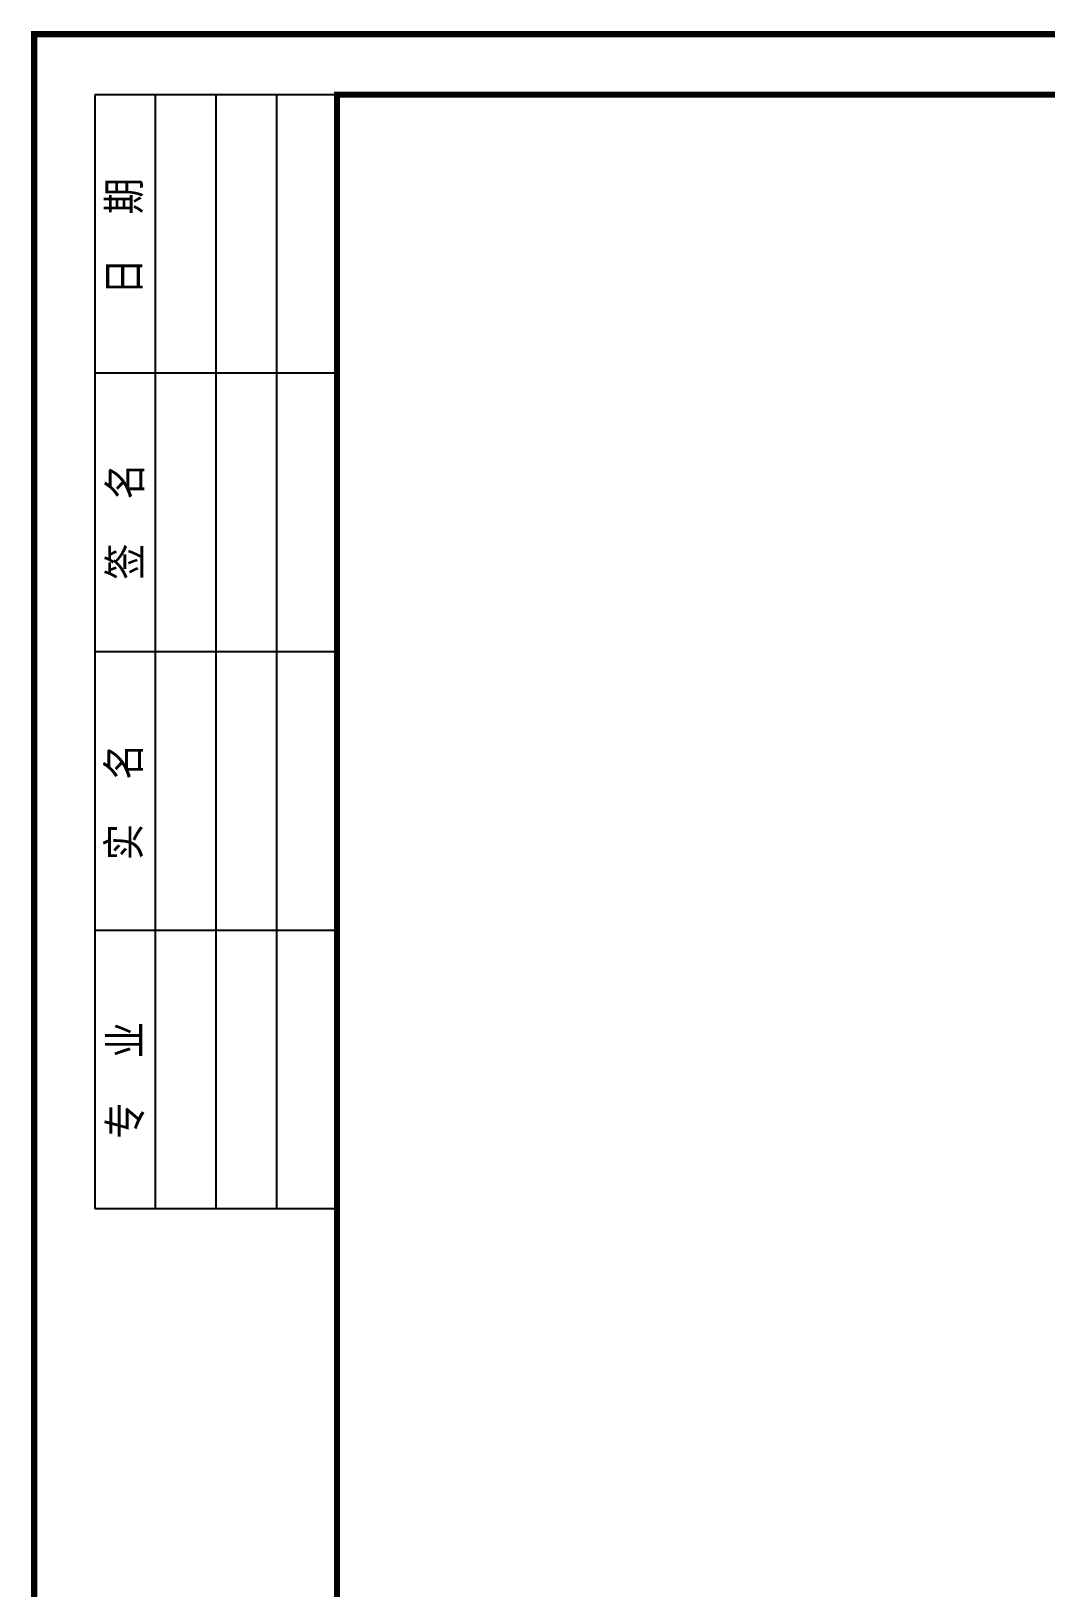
# Model space of a CAD drawing. Extents: x 31132 to 885236, y 345273 to 1212165.
# Drawn here: x 226388 to 236859, y 477922 to 493988 of the extents above; entities that cross this region are included whole.
import ezdxf
from ezdxf.enums import TextEntityAlignment as Align

# ---------------------------------------------------------------- set-up
doc = ezdxf.new("R2010")
doc.units = 0
doc.header["$LTSCALE"] = 1000
for name, color, linetype in [('TEXT', 7, 'CONTINUOUS'), ('TK', 4, 'CONTINUOUS'), ('TQ', 7, 'CONTINUOUS')]:
    doc.layers.add(name, color=color, linetype=linetype)
doc.styles.add('TSSD_Norm', font='tssdeng.shx', dxfattribs={"bigfont": 'hztxt.shx'})

# ---------------------------------------------------------------- blocks, each defined once
blk = doc.blocks.new('_TSHQ_H')
at = {"layer": 'TQ'}
for p, q in [((-92, 0), (-92, 20)), ((0, 20), (-92, 20)), ((-69, 0), (-69, 20)), ((-46, 0), (-46, 20)), ((-23, 0), (-23, 20)), ((0, 0), (0, 20)), ((0, 15), (-92, 15)), ((0, 10), (-92, 10)), ((0, 5), (-92, 5))]:
    blk.add_line(p, q, dxfattribs=at)
at = {"layer": 'TEXT', "style": 'TSSD_Norm'}
for s, p in [('实  名', (-58.38, 16)), ('专  业', (-81.37, 15.89)), ('签  名', (-35.23, 15.89)), ('日  期', (-11.69, 16))]:
    blk.add_text(s, height=3, dxfattribs=at).set_placement(p, align=Align.CENTER)

msp = doc.modelspace()

# ---------------------------------------------------------------- linework, layer by layer
at = {"layer": 'TK', "const_width": 62.5}
for points in [[(226419.19, 456831.98), (226419.19, 493956.98), (278919.19, 493956.98), (278919.19, 456831.98)], [(229544.19, 457456.98), (229544.19, 493331.98), (278294.19, 493331.98), (278294.19, 457456.98)]]:
    msp.add_lwpolyline(points, close=True, dxfattribs=at)

# ---------------------------------------------------------------- block references
at = {"layer": 'TK', "xscale": 125, "yscale": 125, "zscale": 125, "rotation": 90}
msp.add_blockref('_TSHQ_H', (229544.19, 493331.98), dxfattribs=at)

doc.saveas('drawing.dxf')
